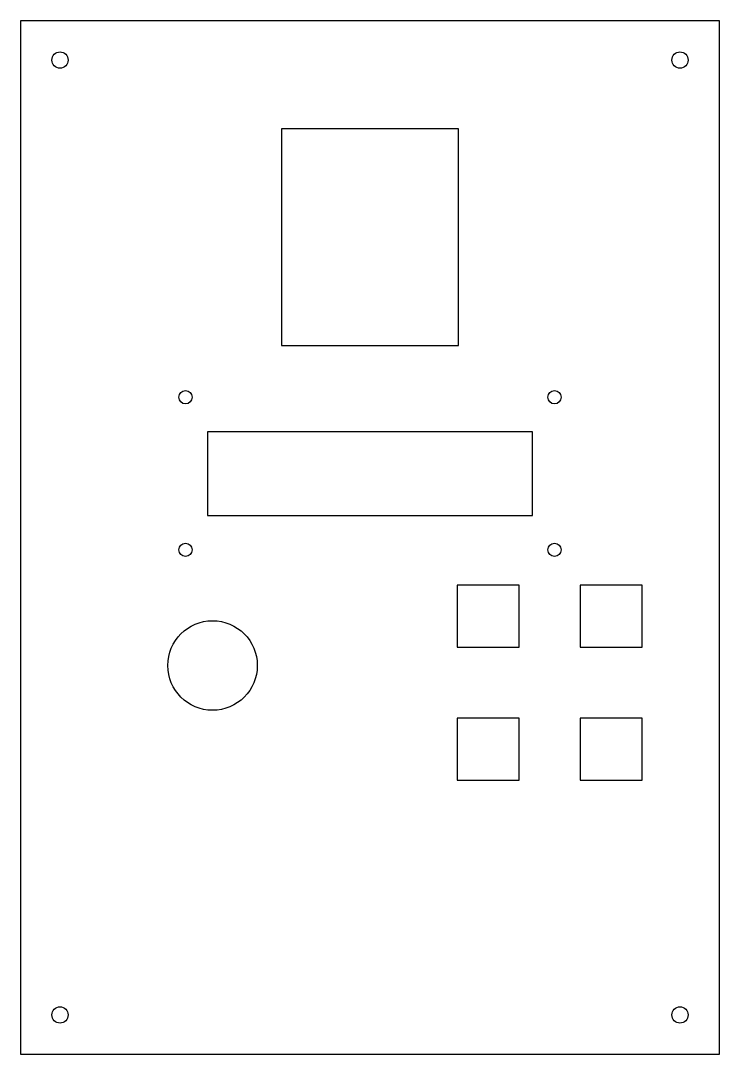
# Model space of a CAD drawing. Header units: metres. Extents: x 0 to 142, y 0 to 210.
import ezdxf

# ---------------------------------------------------------------- set-up
doc = ezdxf.new("R2010")
doc.units = ezdxf.units.M
for name, color, linetype in [('CUTOUTS', 4, 'Continuous'), ('MOUNTING', 3, 'Continuous'), ('OUTLINE', 7, 'Continuous')]:
    doc.layers.add(name, color=color, linetype=linetype)

msp = doc.modelspace()

# ---------------------------------------------------------------- linework, layer by layer
at = {"layer": 'CUTOUTS'}
for points in [[(53, 144), (89, 144), (89, 188), (53, 188)], [(38, 109.5), (104, 109.5), (104, 126.5), (38, 126.5)], [(88.7, 82.7), (101.3, 82.7), (101.3, 95.3), (88.7, 95.3)], [(113.7, 82.7), (126.3, 82.7), (126.3, 95.3), (113.7, 95.3)], [(88.7, 55.7), (101.3, 55.7), (101.3, 68.3), (88.7, 68.3)], [(113.7, 55.7), (126.3, 55.7), (126.3, 68.3), (113.7, 68.3)]]:
    msp.add_lwpolyline(points, close=True, dxfattribs=at)
msp.add_circle((39, 79), 9.1, dxfattribs=at)
at = {"layer": 'MOUNTING'}
for centre, radius in [((8, 202), 1.65), ((134, 202), 1.65), ((33.5, 133.5), 1.35), ((108.5, 133.5), 1.35), ((33.5, 102.5), 1.35), ((108.5, 102.5), 1.35), ((8, 8), 1.65), ((134, 8), 1.65)]:
    msp.add_circle(centre, radius, dxfattribs=at)
at = {"layer": 'OUTLINE'}
msp.add_lwpolyline([(0, 0), (142, 0), (142, 210), (0, 210)], close=True, dxfattribs=at)

doc.saveas('drawing.dxf')
